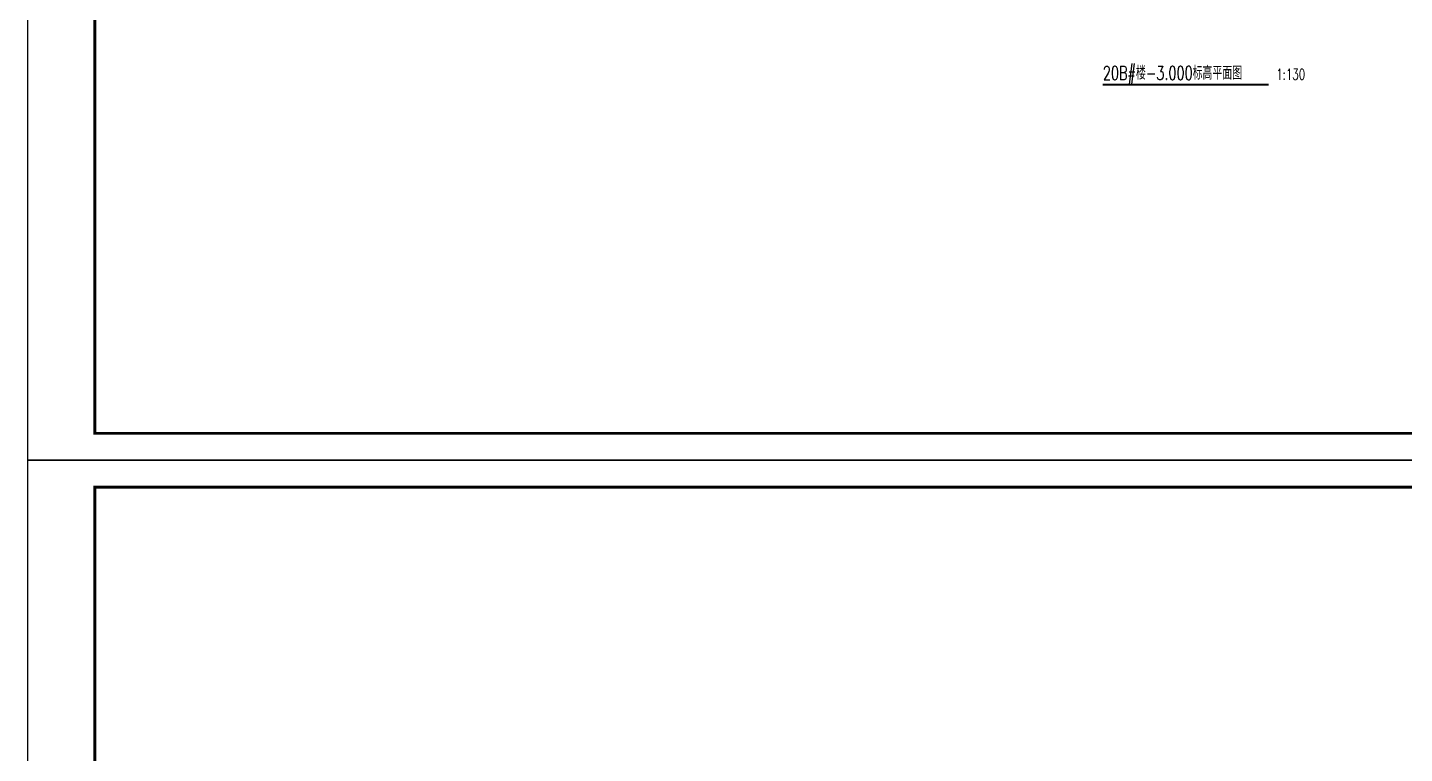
# Model space of a CAD drawing. Extents: x 296441 to 853063, y 459050 to 1117990.
# Drawn here: x 582499 to 649002, y 753773 to 788820 of the extents above; entities that cross this region are included whole.
import ezdxf
from ezdxf.enums import TextEntityAlignment as Align

# ---------------------------------------------------------------- set-up
doc = ezdxf.new("R2010")
doc.units = 0
doc.header["$LTSCALE"] = 1000
doc.layers.add('ZT1_Dim---符号---PM、LM、DY、JD', color=3, linetype='Continuous')
doc.layers.add('ZT1_通用--图框---PM、LM、DY、JD', color=150, linetype='Continuous')
doc.styles.add('ZT_图框1', font='ROMANS', dxfattribs={"width": 0.8, "bigfont": 'CHINESE'})
doc.styles.add('卓越符号', font='ROMANS.shx', dxfattribs={"width": 0.7, "bigfont": 'CHINESE.shx'})

# ---------------------------------------------------------------- blocks, each defined once
blk = doc.blocks.new('ZT_A1标准图框')
blk.add_lwpolyline([(0, -594), (841, -594), (841, 0), (0, 0)], close=True)
at = {"const_width": 1}
blk.add_lwpolyline([(25, -584), (831, -584), (831, -10), (25, -10)], close=True, dxfattribs=at)
at = {"color": 70, "ltscale": 0.3, "style": 'ZT_图框1', "flags": 8}
for tag, width, p in [('子项名称', 0.65, (803.53, -431.64)), ('图名', 0.8, (803.53, -450.79))]:
    blk.add_attdef(tag, text='', height=3.5, dxfattribs=dict(at, width=width)).set_placement(p, align=Align.MIDDLE)
at = {"color": 70, "style": 'ZT_图框1', "width": 0.7, "flags": 8}
for tag, p in [('比例', (823.26, -510.32)), ('版本', (823.22, -517.8)), ('图号', (809.52, -525.31))]:
    blk.add_attdef(tag, text='', height=2.8, dxfattribs=at).set_placement(p, align=Align.MIDDLE)
blk = doc.blocks.new('*U1937')
at = {"const_width": 0.7}
blk.add_lwpolyline([(0, 0), (61.59, 0)], dxfattribs=at)
at = {"color": 0, "style": '卓越符号', "width": 0.7, "flags": 8}
for tag, p, height in [('图名', (0, 1.85), 5), ('比例', (64.39, 1.85), 4)]:
    blk.add_attdef(tag, p, '', height=height, dxfattribs=at)

msp = doc.modelspace()

# ---------------------------------------------------------------- block references
at = {"layer": 'ZT1_Dim---符号---PM、LM、DY、JD', "color": 7}
ref = msp.add_blockref('*U1937', (634432.9, 786063), dxfattribs=dict(at, xscale=130, yscale=130, zscale=130))
ref.add_attrib('图名', '20B#楼-3.000标高平面图', (634432.9, 786303.1), dxfattribs={"layer": '0', "color": 0, "height": 650, "style": '卓越符号', "width": 0.7})
ref.add_attrib('比例', '1:130', (642803.3, 786303.1), dxfattribs={"layer": '0', "color": 0, "height": 520, "style": '卓越符号', "width": 0.7})
at = {"layer": 'ZT1_通用--图框---PM、LM、DY、JD', "ltscale": 10, "xscale": 130, "yscale": 130, "zscale": 130}
for p in [(582499.1, 845150), (582499.1, 767930)]:
    msp.add_blockref('ZT_A1标准图框', p, dxfattribs=at)

doc.saveas('drawing.dxf')
